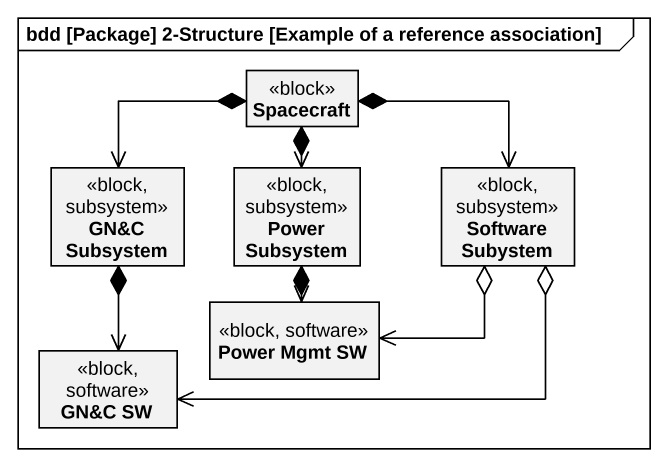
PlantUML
@startuml
mainframe bdd [Package] 2-Structure [Example of a reference association]
hide circle
hide empty members
class Spacecraft <<block>>
class "GN&C Subsystem" as GN_C_Subsystem <<block, subsystem>>
class "Power Subsystem" as Power_Subsystem <<block, subsystem>>
class "Software Subystem" as Software_Subystem <<block, subsystem>>
class "GN&C SW" as GN_C_SW <<block, software>>
class "Power Mgmt SW" as Power_Mgmt_SW <<block, software>>
Spacecraft *--> GN_C_Subsystem
Spacecraft *--> Power_Subsystem
Spacecraft *-right-> Software_Subystem
GN_C_Subsystem *--> GN_C_SW
Power_Subsystem *--> Power_Mgmt_SW
Software_Subystem o-left-> GN_C_SW
Software_Subystem o-left-> Power_Mgmt_SW
@enduml
